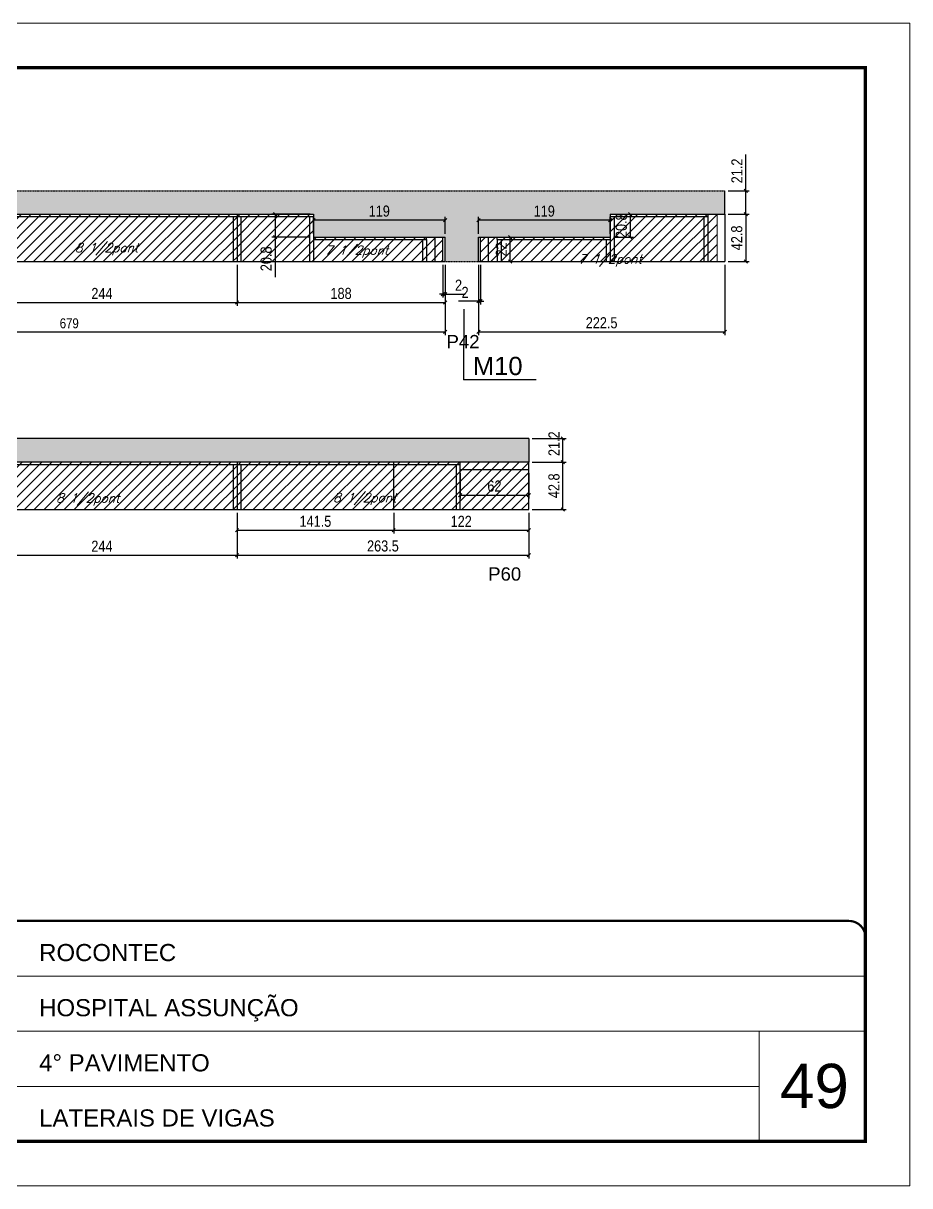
# Model space of a CAD drawing. Extents: x -20960 to -5926, y -2106 to 21915.
# Drawn here: x -11523 to -10722, y 7082 to 8132 of the extents above; entities that cross this region are included whole.
import ezdxf

# ---------------------------------------------------------------- set-up
doc = ezdxf.new("R2010")
doc.units = 0
doc.linetypes.add('CONTINUO', pattern=[0])
doc.linetypes.add('DASHED', pattern=[0.75, 0.5, -0.25])
for name, color, linetype in [('5', 5, 'Continuous'), ('COTA', 241, 'Continuous'), ('NOMENCLATURA', 7, 'Continuous'), ('Painéis', 200, 'Continuous'), ('Reaproveitamento', 251, 'Continuous'), ('SARR_2.2x7', 40, 'Continuous'), ('SARR_3.5x7', 81, 'Continuous'), ('texto', 7, 'Continuous')]:
    doc.layers.add(name, color=color, linetype=linetype)
for name, color, linetype, lineweight in [('CARIMBO', 255, 'Continuous', 9), ('Folhas', 255, 'Continuous', 9), ('Sarr 2.2x7', 40, 'Continuous', 9), ('SARRAFO DE PRESSAO', 251, 'DASHED', 9)]:
    doc.layers.add(name, color=color, linetype=linetype, lineweight=lineweight)
doc.styles.add('ARIAL', font='arial.ttf')
doc.styles.add('COTA TECNICA', font='techl___.ttf', dxfattribs={"height": 10})
doc.styles.add('COTA TECNICA-50', font='techl___.ttf', dxfattribs={"height": 9})
doc.styles.add('Romans', font='romans.shx')
doc.styles.get("Standard").update_dxf_attribs({"font": 'arial.ttf'})
doc.dimstyles.new('COTA PAINEL-50', dxfattribs={"dimtxt": 9, "dimasz": 3, "dimexe": 3, "dimexo": 3, "dimgap": 3, "dimtad": 1, "dimdec": 1, "dimzin": 12, "dimdsep": 46, "dimtxsty": 'COTA TECNICA-50', "dimblk1": 'OBLIQUE', "dimblk2": 'OBLIQUE', "dimsah": 1, "dimcen": 0.9, "dimclrd": 4, "dimclre": 4, "dimclrt": 240, "dimadec": 1, "dimazin": 3, "dimtfac": 1, "dimtdec": 1, "dimtmove": 0, "dimatfit": 3, "dimfxl": 1, "dimtolj": 1, "dimtzin": 12, "dimarcsym": 0})
doc.dimstyles.new('PAINEL', dxfattribs={"dimtxt": 10, "dimasz": 3, "dimexe": 3, "dimexo": 3, "dimgap": 3, "dimtad": 1, "dimdec": 1, "dimzin": 12, "dimdsep": 46, "dimtxsty": 'COTA TECNICA', "dimblk1": 'OBLIQUE', "dimblk2": 'OBLIQUE', "dimsah": 1, "dimcen": 0.9, "dimclrd": 4, "dimclre": 4, "dimclrt": 240, "dimadec": 1, "dimazin": 3, "dimtfac": 1, "dimtdec": 1, "dimtmove": 0, "dimatfit": 3, "dimfxl": 1, "dimtolj": 1, "dimtzin": 12, "dimarcsym": 0})
pattern_1 = [(45, (6116.408, 8879.582), (-4.490128, 4.490128), [])]

# ---------------------------------------------------------------- blocks, each defined once
blk = doc.blocks.new('9999999999')
at = {"color": 30, "linetype": 'CONTINUO'}
for p, q in [((98564.6, 34379.6), (99584, 34379.6)), ((98564.6, 34329.8), (99488, 34329.8)), ((99584, 34329.8), (99488, 34329.8)), ((99488, 34329.8), (99488, 34230.2)), ((98564.6, 34280), (99488, 34280))]:
    blk.add_line(p, q, dxfattribs=at)
at = {"color": 30, "linetype": 'CONTINUO', "const_width": 2}
blk.add_lwpolyline([(99584, 34230.2), (99584, 34414.4, 0.414214), (99569, 34429.4), (98229, 34429.4, 0.414214), (98214, 34414.4), (98214, 34245.2, 0.414214), (98229, 34230.2), (99584, 34230.2)], format="xyb", dxfattribs=at)
at = {"layer": 'Folhas'}
blk.add_lwpolyline([(98139, 34190.2), (99624, 34190.2), (99624, 35240.2), (98139, 35240.2)], close=True, dxfattribs=at)
at = {"layer": 'Folhas', "color": 30, "const_width": 3}
blk.add_lwpolyline([(98214, 34230.2), (99584, 34230.2), (99584, 35200.2), (98214, 35200.2)], close=True, dxfattribs=at)
at = {"color": 7, "linetype": 'Continuous', "ltscale": 5, "style": 'ARIAL'}
for s, height, p in [('ROCONTEC', 15.48, (98837.7, 34393.1)), ('HOSPITAL ASSUNÇÃO', 15.483, (98837.7, 34343.3)), ('4° PAVIMENTO', 15.483, (98837.7, 34293.5)), ('LATERAIS DE VIGAS', 15.483, (98837.7, 34243.7))]:
    blk.add_text(s, height=height, dxfattribs=at).set_placement(p)
blk = doc.blocks.new('_Oblique')
at = {"color": 0, "linetype": 'ByBlock', "lineweight": -2}
blk.add_line((-0.5, -0.5), (0.5, 0.5), dxfattribs=at)
blk = doc.blocks.new('*D1804')
at = {"layer": 'COTA', "color": 4, "linetype": 'ByBlock', "lineweight": -2, "transparency": 16777216}
for p, q in [((-11329.6, 7914.2), (-11329.6, 7877.3)), ((-11141.6, 7914.2), (-11141.6, 7877.3)), ((-11329.6, 7880.3), (-11141.6, 7880.3))]:
    blk.add_line(p, q, dxfattribs=at)
at = {"layer": 'Defpoints', "color": 0, "linetype": 'ByBlock', "transparency": 16777216}
for p in [(-11329.6, 7917.2), (-11141.6, 7917.2), (-11141.6, 7880.3)]:
    blk.add_point(p, dxfattribs=at)
at = {"layer": 'COTA', "color": 4, "linetype": 'ByBlock', "lineweight": -2, "transparency": 16777216, "xscale": 3, "yscale": 3, "zscale": 3, "rotation": 180}
blk.add_blockref('_Oblique', (-11329.6, 7880.3), dxfattribs=at)
at = {"layer": 'COTA', "color": 4, "linetype": 'ByBlock', "lineweight": -2, "transparency": 16777216, "xscale": 3, "yscale": 3, "zscale": 3}
blk.add_blockref('_Oblique', (-11141.6, 7880.3), dxfattribs=at)
at = {"layer": 'COTA', "color": 240, "linetype": 'ByBlock', "transparency": 16777216, "insert": (-11235.6, 7888.4), "char_height": 10, "attachment_point": 5, "style": 'COTA TECNICA'}
blk.add_mtext('\\A1;188', dxfattribs=at)
blk = doc.blocks.new('*D1785')
at = {"layer": 'COTA', "color": 4, "linetype": 'ByBlock', "lineweight": -2, "transparency": 16777216}
for p, q in [((-11111.6, 7914.2), (-11111.6, 7850.8)), ((-10889.1, 7914.2), (-10889.1, 7850.8)), ((-11111.6, 7853.8), (-10889.1, 7853.8))]:
    blk.add_line(p, q, dxfattribs=at)
at = {"layer": 'Defpoints', "color": 0, "linetype": 'ByBlock', "transparency": 16777216}
for p in [(-11111.6, 7917.2), (-10889.1, 7917.2), (-10889.1, 7853.8)]:
    blk.add_point(p, dxfattribs=at)
at = {"layer": 'COTA', "color": 4, "linetype": 'ByBlock', "lineweight": -2, "transparency": 16777216, "xscale": 3, "yscale": 3, "zscale": 3, "rotation": 180}
blk.add_blockref('_Oblique', (-11111.6, 7853.8), dxfattribs=at)
at = {"layer": 'COTA', "color": 4, "linetype": 'ByBlock', "lineweight": -2, "transparency": 16777216, "xscale": 3, "yscale": 3, "zscale": 3}
blk.add_blockref('_Oblique', (-10889.1, 7853.8), dxfattribs=at)
at = {"layer": 'COTA', "color": 240, "linetype": 'ByBlock', "transparency": 16777216, "insert": (-11000.3, 7861.9), "char_height": 10, "attachment_point": 5, "style": 'COTA TECNICA'}
blk.add_mtext('\\A1;222.5', dxfattribs=at)
blk = doc.blocks.new('*D1805')
at = {"layer": 'COTA', "color": 4, "linetype": 'ByBlock', "lineweight": -2, "transparency": 16777216}
for p, q in [((-10989.6, 7960), (-10971.4, 7960)), ((-10974.4, 7960), (-10974.4, 7939.2)), ((-10989.6, 7939.2), (-10971.4, 7939.2))]:
    blk.add_line(p, q, dxfattribs=at)
at = {"layer": 'Defpoints', "color": 0, "linetype": 'ByBlock', "transparency": 16777216}
for p in [(-10992.6, 7960), (-10992.6, 7939.2), (-10974.4, 7939.2)]:
    blk.add_point(p, dxfattribs=at)
at = {"layer": 'COTA', "color": 4, "linetype": 'ByBlock', "lineweight": -2, "transparency": 16777216, "xscale": 3, "yscale": 3, "zscale": 3}
for p, rotation in [((-10974.4, 7960), 90), ((-10974.4, 7939.2), 270)]:
    blk.add_blockref('_Oblique', p, dxfattribs=dict(at, rotation=rotation))
at = {"layer": 'COTA', "color": 240, "linetype": 'ByBlock', "transparency": 16777216, "insert": (-10982.5, 7949.6), "char_height": 10, "attachment_point": 5, "rotation": 90, "style": 'COTA TECNICA'}
blk.add_mtext('\\A1;20.8', dxfattribs=at)
blk = doc.blocks.new('*D1806')
at = {"layer": 'COTA', "color": 4, "linetype": 'ByBlock', "lineweight": -2, "transparency": 16777216}
for p, q in [((-11111.6, 7942.2), (-11111.6, 7957.7)), ((-10992.6, 7954.7), (-11111.6, 7954.7)), ((-10992.6, 7942.2), (-10992.6, 7957.7))]:
    blk.add_line(p, q, dxfattribs=at)
at = {"layer": 'Defpoints', "color": 0, "linetype": 'ByBlock', "transparency": 16777216}
for p in [(-11111.6, 7954.7), (-11111.6, 7939.2), (-10992.6, 7939.2)]:
    blk.add_point(p, dxfattribs=at)
at = {"layer": 'COTA', "color": 4, "linetype": 'ByBlock', "lineweight": -2, "transparency": 16777216, "xscale": 3, "yscale": 3, "zscale": 3, "rotation": 180}
blk.add_blockref('_Oblique', (-11111.6, 7954.7), dxfattribs=at)
at = {"layer": 'COTA', "color": 4, "linetype": 'ByBlock', "lineweight": -2, "transparency": 16777216, "xscale": 3, "yscale": 3, "zscale": 3}
blk.add_blockref('_Oblique', (-10992.6, 7954.7), dxfattribs=at)
at = {"layer": 'COTA', "color": 240, "linetype": 'ByBlock', "transparency": 16777216, "insert": (-11052.1, 7962.8), "char_height": 10, "attachment_point": 5, "style": 'COTA TECNICA'}
blk.add_mtext('\\A1;119', dxfattribs=at)
blk = doc.blocks.new('*D1807')
at = {"layer": 'COTA', "color": 4, "linetype": 'ByBlock', "lineweight": -2, "transparency": 16777216}
for p, q in [((-11143.6, 7914.2), (-11143.6, 7884.9)), ((-11141.6, 7914.2), (-11141.6, 7884.9)), ((-11143.6, 7887.9), (-11146.6, 7887.9)), ((-11143.6, 7887.9), (-11141.6, 7887.9)), ((-11141.6, 7887.9), (-11123.5, 7887.9))]:
    blk.add_line(p, q, dxfattribs=at)
at = {"layer": 'Defpoints', "color": 0, "linetype": 'ByBlock', "transparency": 16777216}
for p in [(-11143.6, 7917.2), (-11141.6, 7917.2), (-11141.6, 7887.9)]:
    blk.add_point(p, dxfattribs=at)
at = {"layer": 'COTA', "color": 4, "linetype": 'ByBlock', "lineweight": -2, "transparency": 16777216, "xscale": 3, "yscale": 3, "zscale": 3}
blk.add_blockref('_Oblique', (-11143.6, 7887.9), dxfattribs=at)
at = {"layer": 'COTA', "color": 4, "linetype": 'ByBlock', "lineweight": -2, "transparency": 16777216, "xscale": 3, "yscale": 3, "zscale": 3, "rotation": 180}
blk.add_blockref('_Oblique', (-11141.6, 7887.9), dxfattribs=at)
at = {"layer": 'COTA', "color": 240, "linetype": 'ByBlock', "transparency": 16777216, "insert": (-11129.5, 7895.9), "char_height": 10, "attachment_point": 5, "style": 'COTA TECNICA'}
blk.add_mtext('\\A1;2', dxfattribs=at)
blk = doc.blocks.new('*D1808')
at = {"layer": 'COTA', "color": 4, "linetype": 'ByBlock', "lineweight": -2, "transparency": 16777216}
for p, q in [((-11111.6, 7914.2), (-11111.6, 7878.4)), ((-11109.6, 7914.2), (-11109.6, 7878.4)), ((-11111.6, 7881.4), (-11129.7, 7881.4)), ((-11109.6, 7881.4), (-11111.6, 7881.4)), ((-11109.6, 7881.4), (-11106.6, 7881.4))]:
    blk.add_line(p, q, dxfattribs=at)
at = {"layer": 'Defpoints', "color": 0, "linetype": 'ByBlock', "transparency": 16777216}
for p in [(-11111.6, 7917.2), (-11109.6, 7917.2), (-11111.6, 7881.4)]:
    blk.add_point(p, dxfattribs=at)
at = {"layer": 'COTA', "color": 4, "linetype": 'ByBlock', "lineweight": -2, "transparency": 16777216, "xscale": 3, "yscale": 3, "zscale": 3}
blk.add_blockref('_Oblique', (-11111.6, 7881.4), dxfattribs=at)
at = {"layer": 'COTA', "color": 4, "linetype": 'ByBlock', "lineweight": -2, "transparency": 16777216, "xscale": 3, "yscale": 3, "zscale": 3, "rotation": 180}
blk.add_blockref('_Oblique', (-11109.6, 7881.4), dxfattribs=at)
at = {"layer": 'COTA', "color": 240, "linetype": 'ByBlock', "transparency": 16777216, "insert": (-11123.6, 7889.4), "char_height": 10, "attachment_point": 5, "style": 'COTA TECNICA'}
blk.add_mtext('\\A1;2', dxfattribs=at)
blk = doc.blocks.new('*D1809')
at = {"layer": 'COTA', "color": 4, "linetype": 'ByBlock', "lineweight": -2, "transparency": 16777216}
for p, q in [((-11260.6, 7942.2), (-11260.6, 7957.7)), ((-11141.6, 7954.7), (-11260.6, 7954.7)), ((-11141.6, 7942.2), (-11141.6, 7957.7))]:
    blk.add_line(p, q, dxfattribs=at)
at = {"layer": 'Defpoints', "color": 0, "linetype": 'ByBlock', "transparency": 16777216}
for p in [(-11260.6, 7954.7), (-11260.6, 7939.2), (-11141.6, 7939.2)]:
    blk.add_point(p, dxfattribs=at)
at = {"layer": 'COTA', "color": 4, "linetype": 'ByBlock', "lineweight": -2, "transparency": 16777216, "xscale": 3, "yscale": 3, "zscale": 3, "rotation": 180}
blk.add_blockref('_Oblique', (-11260.6, 7954.7), dxfattribs=at)
at = {"layer": 'COTA', "color": 4, "linetype": 'ByBlock', "lineweight": -2, "transparency": 16777216, "xscale": 3, "yscale": 3, "zscale": 3}
blk.add_blockref('_Oblique', (-11141.6, 7954.7), dxfattribs=at)
at = {"layer": 'COTA', "color": 240, "linetype": 'ByBlock', "transparency": 16777216, "insert": (-11201.1, 7962.8), "char_height": 10, "attachment_point": 5, "style": 'COTA TECNICA'}
blk.add_mtext('\\A1;119', dxfattribs=at)
blk = doc.blocks.new('*D1810')
at = {"layer": 'COTA', "color": 4, "linetype": 'ByBlock', "lineweight": -2, "transparency": 16777216}
for p, q in [((-11263.6, 7960), (-11298.1, 7960)), ((-11295.1, 7960), (-11295.1, 7939.2)), ((-11263.6, 7939.2), (-11298.1, 7939.2)), ((-11295.1, 7939.2), (-11295.1, 7903.2))]:
    blk.add_line(p, q, dxfattribs=at)
at = {"layer": 'Defpoints', "color": 0, "linetype": 'ByBlock', "transparency": 16777216}
for p in [(-11260.6, 7960), (-11295.1, 7939.2), (-11260.6, 7939.2)]:
    blk.add_point(p, dxfattribs=at)
at = {"layer": 'COTA', "color": 4, "linetype": 'ByBlock', "lineweight": -2, "transparency": 16777216, "xscale": 3, "yscale": 3, "zscale": 3}
for p, rotation in [((-11295.1, 7960), 90), ((-11295.1, 7939.2), 270)]:
    blk.add_blockref('_Oblique', p, dxfattribs=dict(at, rotation=rotation))
at = {"layer": 'COTA', "color": 240, "linetype": 'ByBlock', "transparency": 16777216, "insert": (-11303.2, 7919.7), "char_height": 10, "attachment_point": 5, "rotation": 90, "style": 'COTA TECNICA'}
blk.add_mtext('\\A1;20.8', dxfattribs=at)
blk = doc.blocks.new('*D1786')
at = {"layer": 'COTA', "color": 4, "linetype": 'ByBlock', "lineweight": -2, "transparency": 16777216}
for p, q in [((-10886.1, 7960), (-10867.1, 7960)), ((-10870.1, 7960), (-10870.1, 7917.2)), ((-10886.1, 7917.2), (-10867.1, 7917.2))]:
    blk.add_line(p, q, dxfattribs=at)
at = {"layer": 'Defpoints', "color": 0, "linetype": 'ByBlock', "transparency": 16777216}
for p in [(-10889.1, 7960), (-10889.1, 7917.2), (-10870.1, 7917.2)]:
    blk.add_point(p, dxfattribs=at)
at = {"layer": 'COTA', "color": 4, "linetype": 'ByBlock', "lineweight": -2, "transparency": 16777216, "xscale": 3, "yscale": 3, "zscale": 3}
for p, rotation in [((-10870.1, 7960), 90), ((-10870.1, 7917.2), 270)]:
    blk.add_blockref('_Oblique', p, dxfattribs=dict(at, rotation=rotation))
at = {"layer": 'COTA', "color": 240, "linetype": 'ByBlock', "transparency": 16777216, "insert": (-10878.2, 7938.6), "char_height": 10, "attachment_point": 5, "rotation": 90, "style": 'COTA TECNICA'}
blk.add_mtext('\\A1;42.8', dxfattribs=at)
blk = doc.blocks.new('*D1787')
at = {"layer": 'COTA', "color": 4, "linetype": 'ByBlock', "lineweight": -2, "transparency": 16777216}
for p, q in [((-10870.1, 7981.2), (-10870.1, 8014)), ((-10886.1, 7981.2), (-10867.1, 7981.2)), ((-10870.1, 7960), (-10870.1, 7981.2)), ((-10886.1, 7960), (-10867.1, 7960))]:
    blk.add_line(p, q, dxfattribs=at)
at = {"layer": 'Defpoints', "color": 0, "linetype": 'ByBlock', "transparency": 16777216}
for p in [(-10889.1, 7981.2), (-10870.1, 7981.2), (-10889.1, 7960)]:
    blk.add_point(p, dxfattribs=at)
at = {"layer": 'COTA', "color": 4, "linetype": 'ByBlock', "lineweight": -2, "transparency": 16777216, "xscale": 3, "yscale": 3, "zscale": 3}
for p, rotation in [((-10870.1, 7981.2), 90), ((-10870.1, 7960), 270)]:
    blk.add_blockref('_Oblique', p, dxfattribs=dict(at, rotation=rotation))
at = {"layer": 'COTA', "color": 240, "linetype": 'ByBlock', "transparency": 16777216, "insert": (-10878.1, 7999.1), "char_height": 10, "attachment_point": 5, "rotation": 90, "style": 'COTA TECNICA'}
blk.add_mtext('\\A1;21.2', dxfattribs=at)
blk = doc.blocks.new('*D1825')
at = {"layer": 'COTA', "color": 4, "linetype": 'ByBlock', "lineweight": -2, "transparency": 16777216}
for p, q in [((-11573.6, 7914.2), (-11573.6, 7877.3)), ((-11329.6, 7914.2), (-11329.6, 7877.3)), ((-11573.6, 7880.3), (-11329.6, 7880.3))]:
    blk.add_line(p, q, dxfattribs=at)
at = {"layer": 'Defpoints', "color": 0, "linetype": 'ByBlock', "transparency": 16777216}
for p in [(-11573.6, 7917.2), (-11329.6, 7917.2), (-11329.6, 7880.3)]:
    blk.add_point(p, dxfattribs=at)
at = {"layer": 'COTA', "color": 4, "linetype": 'ByBlock', "lineweight": -2, "transparency": 16777216, "xscale": 3, "yscale": 3, "zscale": 3, "rotation": 180}
blk.add_blockref('_Oblique', (-11573.6, 7880.3), dxfattribs=at)
at = {"layer": 'COTA', "color": 4, "linetype": 'ByBlock', "lineweight": -2, "transparency": 16777216, "xscale": 3, "yscale": 3, "zscale": 3}
blk.add_blockref('_Oblique', (-11329.6, 7880.3), dxfattribs=at)
at = {"layer": 'COTA', "color": 240, "linetype": 'ByBlock', "transparency": 16777216, "insert": (-11451.6, 7888.4), "char_height": 10, "attachment_point": 5, "style": 'COTA TECNICA'}
blk.add_mtext('\\A1;244', dxfattribs=at)
blk = doc.blocks.new('*D1826')
at = {"layer": 'COTA', "color": 4, "linetype": 'ByBlock', "lineweight": -2, "transparency": 16777216}
for p, q in [((-11091.6, 7939.2), (-11079.9, 7939.2)), ((-11082.9, 7917.2), (-11082.9, 7939.2)), ((-11091.6, 7917.2), (-11079.9, 7917.2))]:
    blk.add_line(p, q, dxfattribs=at)
at = {"layer": 'Defpoints', "color": 0, "linetype": 'ByBlock', "transparency": 16777216}
for p in [(-11094.6, 7939.2), (-11082.9, 7939.2), (-11094.6, 7917.2)]:
    blk.add_point(p, dxfattribs=at)
at = {"layer": 'COTA', "color": 4, "linetype": 'ByBlock', "lineweight": -2, "transparency": 16777216, "xscale": 3, "yscale": 3, "zscale": 3}
for p, rotation in [((-11082.9, 7939.2), 90), ((-11082.9, 7917.2), 270)]:
    blk.add_blockref('_Oblique', p, dxfattribs=dict(at, rotation=rotation))
at = {"layer": 'COTA', "color": 240, "linetype": 'ByBlock', "transparency": 16777216, "insert": (-11090.9, 7928.2), "char_height": 10, "attachment_point": 5, "rotation": 90, "style": 'COTA TECNICA'}
blk.add_mtext('\\A1;22', dxfattribs=at)
blk = doc.blocks.new('*D1827')
at = {"layer": 'COTA', "color": 4, "linetype": 'ByBlock', "lineweight": -2, "transparency": 16777216}
for p, q in [((-11820.6, 7914.2), (-11820.6, 7850.8)), ((-11141.6, 7914.2), (-11141.6, 7850.8)), ((-11820.6, 7853.8), (-11141.6, 7853.8))]:
    blk.add_line(p, q, dxfattribs=at)
at = {"layer": 'Defpoints', "color": 0, "linetype": 'ByBlock', "transparency": 16777216}
for p in [(-11820.6, 7917.2), (-11141.6, 7917.2), (-11141.6, 7853.8)]:
    blk.add_point(p, dxfattribs=at)
at = {"layer": 'COTA', "color": 4, "linetype": 'ByBlock', "lineweight": -2, "transparency": 16777216, "xscale": 3, "yscale": 3, "zscale": 3, "rotation": 180}
blk.add_blockref('_Oblique', (-11820.6, 7853.8), dxfattribs=at)
at = {"layer": 'COTA', "color": 4, "linetype": 'ByBlock', "lineweight": -2, "transparency": 16777216, "xscale": 3, "yscale": 3, "zscale": 3}
blk.add_blockref('_Oblique', (-11141.6, 7853.8), dxfattribs=at)
at = {"layer": 'COTA', "color": 240, "linetype": 'ByBlock', "transparency": 16777216, "insert": (-11481.1, 7861.4), "char_height": 9, "attachment_point": 5, "style": 'COTA TECNICA-50'}
blk.add_mtext('\\A1;679', dxfattribs=at)
blk = doc.blocks.new('*D1829')
at = {"layer": 'COTA', "color": 4, "lineweight": -2, "ltscale": 25, "transparency": 16777216}
for p, q in [((-11573.6, 7690.3), (-11573.6, 7649.1)), ((-11329.6, 7690.3), (-11329.6, 7649.1)), ((-11573.6, 7652.1), (-11329.6, 7652.1))]:
    blk.add_line(p, q, dxfattribs=at)
at = {"layer": 'Defpoints', "color": 0, "ltscale": 25, "transparency": 16777216}
for p in [(-11573.6, 7693.3), (-11329.6, 7693.3), (-11329.6, 7652.1)]:
    blk.add_point(p, dxfattribs=at)
at = {"layer": 'COTA', "color": 4, "lineweight": -2, "ltscale": 25, "transparency": 16777216, "xscale": 3, "yscale": 3, "zscale": 3, "rotation": 180}
blk.add_blockref('_Oblique', (-11573.6, 7652.1), dxfattribs=at)
at = {"layer": 'COTA', "color": 4, "lineweight": -2, "ltscale": 25, "transparency": 16777216, "xscale": 3, "yscale": 3, "zscale": 3}
blk.add_blockref('_Oblique', (-11329.6, 7652.1), dxfattribs=at)
at = {"layer": 'COTA', "color": 240, "ltscale": 25, "transparency": 16777216, "insert": (-11451.6, 7660.1), "char_height": 10, "attachment_point": 5, "style": 'COTA TECNICA'}
blk.add_mtext('\\A1;244', dxfattribs=at)
blk = doc.blocks.new('*D1830')
at = {"layer": 'COTA', "color": 4, "lineweight": -2, "ltscale": 25, "transparency": 16777216}
for p, q in [((-11329.6, 7690.3), (-11329.6, 7649.1)), ((-11066.1, 7690.3), (-11066.1, 7649.1)), ((-11329.6, 7652.1), (-11066.1, 7652.1))]:
    blk.add_line(p, q, dxfattribs=at)
at = {"layer": 'Defpoints', "color": 0, "ltscale": 25, "transparency": 16777216}
for p in [(-11329.6, 7693.3), (-11066.1, 7693.3), (-11066.1, 7652.1)]:
    blk.add_point(p, dxfattribs=at)
at = {"layer": 'COTA', "color": 4, "lineweight": -2, "ltscale": 25, "transparency": 16777216, "xscale": 3, "yscale": 3, "zscale": 3, "rotation": 180}
blk.add_blockref('_Oblique', (-11329.6, 7652.1), dxfattribs=at)
at = {"layer": 'COTA', "color": 4, "lineweight": -2, "ltscale": 25, "transparency": 16777216, "xscale": 3, "yscale": 3, "zscale": 3}
blk.add_blockref('_Oblique', (-11066.1, 7652.1), dxfattribs=at)
at = {"layer": 'COTA', "color": 240, "ltscale": 25, "transparency": 16777216, "insert": (-11197.8, 7660.3), "char_height": 10, "attachment_point": 5, "style": 'COTA TECNICA'}
blk.add_mtext('\\A1;263.5', dxfattribs=at)
blk = doc.blocks.new('*D1831')
at = {"layer": 'COTA', "color": 4, "lineweight": -2, "ltscale": 25, "transparency": 16777216}
for p, q in [((-11329.6, 7690.3), (-11329.6, 7671.5)), ((-11188.1, 7690.3), (-11188.1, 7671.5)), ((-11329.6, 7674.5), (-11188.1, 7674.5))]:
    blk.add_line(p, q, dxfattribs=at)
at = {"layer": 'Defpoints', "color": 0, "ltscale": 25, "transparency": 16777216}
for p in [(-11329.6, 7693.3), (-11188.1, 7693.3), (-11188.1, 7674.5)]:
    blk.add_point(p, dxfattribs=at)
at = {"layer": 'COTA', "color": 4, "lineweight": -2, "ltscale": 25, "transparency": 16777216, "xscale": 3, "yscale": 3, "zscale": 3, "rotation": 180}
blk.add_blockref('_Oblique', (-11329.6, 7674.5), dxfattribs=at)
at = {"layer": 'COTA', "color": 4, "lineweight": -2, "ltscale": 25, "transparency": 16777216, "xscale": 3, "yscale": 3, "zscale": 3}
blk.add_blockref('_Oblique', (-11188.1, 7674.5), dxfattribs=at)
at = {"layer": 'COTA', "color": 240, "ltscale": 25, "transparency": 16777216, "insert": (-11258.8, 7682.6), "char_height": 10, "attachment_point": 5, "style": 'COTA TECNICA'}
blk.add_mtext('\\A1;141.5', dxfattribs=at)
blk = doc.blocks.new('*D1832')
at = {"layer": 'COTA', "color": 4, "lineweight": -2, "ltscale": 25, "transparency": 16777216}
for p, q in [((-11188.1, 7690.3), (-11188.1, 7671.5)), ((-11066.1, 7690.3), (-11066.1, 7671.5)), ((-11188.1, 7674.5), (-11066.1, 7674.5))]:
    blk.add_line(p, q, dxfattribs=at)
at = {"layer": 'Defpoints', "color": 0, "ltscale": 25, "transparency": 16777216}
for p in [(-11188.1, 7693.3), (-11066.1, 7693.3), (-11066.1, 7674.5)]:
    blk.add_point(p, dxfattribs=at)
at = {"layer": 'COTA', "color": 4, "lineweight": -2, "ltscale": 25, "transparency": 16777216, "xscale": 3, "yscale": 3, "zscale": 3, "rotation": 180}
blk.add_blockref('_Oblique', (-11188.1, 7674.5), dxfattribs=at)
at = {"layer": 'COTA', "color": 4, "lineweight": -2, "ltscale": 25, "transparency": 16777216, "xscale": 3, "yscale": 3, "zscale": 3}
blk.add_blockref('_Oblique', (-11066.1, 7674.5), dxfattribs=at)
at = {"layer": 'COTA', "color": 240, "ltscale": 25, "transparency": 16777216, "insert": (-11127.1, 7682.6), "char_height": 10, "attachment_point": 5, "style": 'COTA TECNICA'}
blk.add_mtext('\\A1;122', dxfattribs=at)
blk = doc.blocks.new('*D1833')
at = {"layer": 'COTA', "color": 4, "lineweight": -2, "ltscale": 25, "transparency": 16777216}
for p, q in [((-11128.1, 7726.1), (-11128.1, 7703.3)), ((-11066.1, 7726.1), (-11066.1, 7703.3)), ((-11128.1, 7706.3), (-11066.1, 7706.3))]:
    blk.add_line(p, q, dxfattribs=at)
at = {"layer": 'Defpoints', "color": 0, "ltscale": 25, "transparency": 16777216}
for p in [(-11128.1, 7729.1), (-11066.1, 7729.1), (-11066.1, 7706.3)]:
    blk.add_point(p, dxfattribs=at)
at = {"layer": 'COTA', "color": 4, "lineweight": -2, "ltscale": 25, "transparency": 16777216, "xscale": 3, "yscale": 3, "zscale": 3, "rotation": 180}
blk.add_blockref('_Oblique', (-11128.1, 7706.3), dxfattribs=at)
at = {"layer": 'COTA', "color": 4, "lineweight": -2, "ltscale": 25, "transparency": 16777216, "xscale": 3, "yscale": 3, "zscale": 3}
blk.add_blockref('_Oblique', (-11066.1, 7706.3), dxfattribs=at)
at = {"layer": 'COTA', "color": 240, "ltscale": 25, "transparency": 16777216, "insert": (-11097.1, 7714.4), "char_height": 10, "attachment_point": 5, "style": 'COTA TECNICA'}
blk.add_mtext('\\A1;62', dxfattribs=at)
blk = doc.blocks.new('*D1834')
at = {"layer": 'COTA', "color": 4, "lineweight": -2, "ltscale": 25, "transparency": 16777216}
for p, q in [((-11063.1, 7757.3), (-11032.2, 7757.3)), ((-11035.2, 7736.1), (-11035.2, 7757.3)), ((-11063.1, 7736.1), (-11032.2, 7736.1))]:
    blk.add_line(p, q, dxfattribs=at)
at = {"layer": 'Defpoints', "color": 0, "ltscale": 25, "transparency": 16777216}
for p in [(-11066.1, 7757.3), (-11035.2, 7757.3), (-11066.1, 7736.1)]:
    blk.add_point(p, dxfattribs=at)
at = {"layer": 'COTA', "color": 4, "lineweight": -2, "ltscale": 25, "transparency": 16777216, "xscale": 3, "yscale": 3, "zscale": 3}
for p, rotation in [((-11035.2, 7757.3), 90), ((-11035.2, 7736.1), 270)]:
    blk.add_blockref('_Oblique', p, dxfattribs=dict(at, rotation=rotation))
at = {"layer": 'COTA', "color": 240, "ltscale": 25, "transparency": 16777216, "insert": (-11043.3, 7752.7), "char_height": 10, "attachment_point": 5, "rotation": 90, "style": 'COTA TECNICA'}
blk.add_mtext('\\A1;21.2', dxfattribs=at)
blk = doc.blocks.new('*D1835')
at = {"layer": 'COTA', "color": 4, "lineweight": -2, "ltscale": 25, "transparency": 16777216}
for p, q in [((-11063.1, 7736.1), (-11032.2, 7736.1)), ((-11035.2, 7693.3), (-11035.2, 7736.1)), ((-11063.1, 7693.3), (-11032.2, 7693.3))]:
    blk.add_line(p, q, dxfattribs=at)
at = {"layer": 'Defpoints', "color": 0, "ltscale": 25, "transparency": 16777216}
for p in [(-11066.1, 7736.1), (-11035.2, 7736.1), (-11066.1, 7693.3)]:
    blk.add_point(p, dxfattribs=at)
at = {"layer": 'COTA', "color": 4, "lineweight": -2, "ltscale": 25, "transparency": 16777216, "xscale": 3, "yscale": 3, "zscale": 3}
for p, rotation in [((-11035.2, 7736.1), 90), ((-11035.2, 7693.3), 270)]:
    blk.add_blockref('_Oblique', p, dxfattribs=dict(at, rotation=rotation))
at = {"layer": 'COTA', "color": 240, "ltscale": 25, "transparency": 16777216, "insert": (-11043.3, 7714.7), "char_height": 10, "attachment_point": 5, "rotation": 90, "style": 'COTA TECNICA'}
blk.add_mtext('\\A1;42.8', dxfattribs=at)

msp = doc.modelspace()

# ---------------------------------------------------------------- hatches: boundary and pattern name
at = {"layer": 'COTA', "linetype": 'ByBlock'}
h = msp.add_hatch(dxfattribs=at)
h.set_pattern_fill('AR-CONC', color=256, scale=0.03)
h.set_pattern_definition([(50, (-152527.7897, -22907.561), (5.46554007, -0.47817257), [0.5715, -6.2865]), (355, (-152527.7897, -22907.561), (-1.05730264, 5.73170536), [0.4572, -5.02921753]), (100.4514447, (-152527.334, -22907.601), (4.40823741, 5.25353256), [0.48570026, -5.34270734]), (46.1842, (-152527.79, -22906.037), (8.13237123, -1.26126984), [0.85725, -9.42975]), (96.6355576, (-152527.112, -22906.142), (7.122124, 7.42278374), [0.7285507, -8.01406824]), (351.184151, (-152527.79, -22906.037), (7.122124, 7.42278374), [0.685799, -7.54379196]), (21, (-152527.0277, -22906.418), (4.54843174, -3.06795595), [0.5715, -6.2865]), (326, (-152527.0277, -22906.418), (1.85406085, 5.52563898), [0.4572, -5.0292]), (71.451445, (-152526.6487, -22906.674), (6.40249258, 2.45768307), [0.48570026, -5.34269813]), (37.5, (-152527.7897, -22907.5611), (0.092658098, 2.536651166), [0, -4.96824, 0, -5.1054, 0, -5.04825]), (7.5, (-152527.7897, -22907.5611), (2.004589875, 3.005417245), [0, -2.91084, 0, -4.85394, 0, -1.92405]), (327.5, (-152529.489, -22907.5611), (4.067717855, -0.17186232), [0, -1.905, 0, -5.9436, 0, -7.8867]), (317.5, (-152530.251, -22907.561), (4.44387544, 0.76279473), [0, -2.4765, 0, -3.94716, 0, -5.6007])])
h.paths.add_polyline_path([(-11329.58, 7981.24), (-11820.58, 7981.24), (-11820.58, 7960.04), (-11329.58, 7960.04), (-11260.58, 7960.04), (-11260.58, 7939.24), (-11141.58, 7939.24), (-11141.58, 7917.37), (-11111.58, 7917.24), (-11111.58, 7939.24), (-10992.58, 7939.24), (-10992.58, 7960.04), (-10889.08, 7960.04), (-10889.08, 7981.24)])
h.paths.add_polyline_path([(-10972.66, 7932.93), (-10972.66, 7966.87), (-10993.24, 7966.87), (-10993.24, 7932.93)], flags=25)
h.paths.add_polyline_path([(-11063.77, 7952.92), (-11040.96, 7952.92), (-11040.96, 7973.51), (-11063.77, 7973.51)], flags=24)
h.paths.add_polyline_path([(-11212.77, 7952.92), (-11189.96, 7952.92), (-11189.96, 7973.51), (-11212.77, 7973.51)], flags=24)
h = msp.add_hatch(dxfattribs=at)
h.set_pattern_fill('AR-CONC', color=256, scale=0.03)
h.set_pattern_definition([(50, (-149344.2897, -20337.254), (5.46554007, -0.47817257), [0.5715, -6.2865]), (355, (-149344.2897, -20337.254), (-1.05730264, 5.73170536), [0.4572, -5.02921753]), (100.4514447, (-149343.834, -20337.294), (4.40823741, 5.25353256), [0.48570026, -5.34270734]), (46.1842, (-149344.29, -20335.73), (8.13237123, -1.26126984), [0.85725, -9.42975]), (96.6355576, (-149343.612, -20335.835), (7.122124, 7.42278374), [0.7285507, -8.01406824]), (351.184151, (-149344.29, -20335.73), (7.122124, 7.42278374), [0.685799, -7.54379196]), (21, (-149343.5277, -20336.111), (4.54843174, -3.06795595), [0.5715, -6.2865]), (326, (-149343.5277, -20336.111), (1.85406085, 5.52563898), [0.4572, -5.0292]), (71.451445, (-149343.1487, -20336.3666), (6.40249258, 2.45768307), [0.48570026, -5.34269813]), (37.5, (-149344.2897, -20337.254), (0.092658098, 2.536651166), [0, -4.96824, 0, -5.1054, 0, -5.04825]), (7.5, (-149344.2897, -20337.254), (2.004589875, 3.005417245), [0, -2.91084, 0, -4.85394, 0, -1.92405]), (327.5, (-149345.989, -20337.254), (4.067717855, -0.17186232), [0, -1.905, 0, -5.9436, 0, -7.8867]), (317.5, (-149346.751, -20337.254), (4.44387544, 0.76279473), [0, -2.4765, 0, -3.94716, 0, -5.6007])])
h.paths.add_polyline_path([(-11066.08, 7736.14), (-11066.08, 7757.34), (-11817.58, 7757.34), (-11817.58, 7736.14)])
at = {"layer": 'Reaproveitamento', "linetype": 'ByBlock'}
h = msp.add_hatch(dxfattribs=at)
h.set_pattern_fill('ANSI31', color=256, scale=2)
h.set_pattern_definition(pattern_1)
h.paths.add_polyline_path([(-11329.58, 7917.24), (-11329.58, 7960.04), (-11573.58, 7960.04), (-11573.58, 7917.24)])
h = msp.add_hatch(dxfattribs=at)
h.set_pattern_fill('ANSI31', color=256, scale=2)
h.set_pattern_definition(pattern_1)
h.paths.add_polyline_path([(-11143.58, 7917.24), (-11143.58, 7939.24), (-11260.58, 7939.24), (-11260.58, 7960.04), (-11329.58, 7960.04), (-11329.58, 7917.24)])
h = msp.add_hatch(dxfattribs=at)
h.set_pattern_fill('ANSI31', color=256, scale=2)
h.set_pattern_definition(pattern_1)
h.paths.add_polyline_path([(-10896.08, 7917.24), (-10896.08, 7960.04), (-10992.58, 7960.04), (-10992.58, 7939.24), (-11109.58, 7939.24), (-11109.58, 7917.24), (-10992.58, 7917.24)])
h.paths.add_polyline_path([(-10972.66, 7932.93), (-10972.66, 7966.87), (-10993.24, 7966.87), (-10993.24, 7932.93)], flags=9)
h.paths.add_polyline_path([(-11080.97, 7918.01), (-11080.97, 7938.98), (-11101.55, 7938.98), (-11101.55, 7918.01)], flags=24)
h.paths.add_polyline_path([(-11029.45, 7910.26), (-10961.83, 7910.26), (-10956.33, 7926.23), (-11023.95, 7926.23)], flags=9)
h = msp.add_hatch(dxfattribs=at)
h.set_pattern_fill('ANSI31', color=256, scale=2)
h.set_pattern_definition(pattern_1)
h.paths.add_polyline_path([(-11329.58, 7693.34), (-11329.58, 7736.14), (-11573.58, 7736.14), (-11573.58, 7693.34)])
h = msp.add_hatch(dxfattribs=at)
h.set_pattern_fill('ANSI31', color=256, scale=2)
h.set_pattern_definition(pattern_1)
h.paths.add_polyline_path([(-11329.58, 7736.14), (-11329.58, 7693.34), (-11188.08, 7693.34), (-11188.08, 7736.14)])
h = msp.add_hatch(dxfattribs=at)
h.set_pattern_fill('ANSI31', color=256, scale=2)
h.set_pattern_definition(pattern_1)
h.paths.add_polyline_path([(-11066.08, 7693.34), (-11066.08, 7736.14), (-11188.08, 7736.14), (-11188.08, 7693.34)])

# ---------------------------------------------------------------- linework, layer by layer
at = {"layer": 'COTA', "linetype": 'DASHED', "ltscale": 0.3}
for p, q in [((-11820.58, 7981.24), (-11329.58, 7981.24)), ((-11329.58, 7981.24), (-10889.08, 7981.24)), ((-11141.58, 7917.37), (-11111.58, 7917.24))]:
    msp.add_line(p, q, dxfattribs=at)
at = {"layer": 'COTA', "linetype": 'ByBlock'}
for p, q in [((-10889.08, 7960.04), (-10889.08, 7981.24)), ((-11260.58, 7939.24), (-11260.58, 7917.24)), ((-11066.08, 7757.34), (-11817.58, 7757.34)), ((-11066.08, 7757.34), (-11066.08, 7736.14))]:
    msp.add_line(p, q, dxfattribs=at)
at = {"layer": 'NOMENCLATURA', "linetype": 'Continuous'}
for p in [(-11124.86, 7874.29), (-11059.41, 7810.47)]:
    msp.add_line(p, (-11125.01, 7810.47), dxfattribs=at)
at = {"layer": 'Painéis', "linetype": 'ByBlock'}
for p, q in [((-11820.58, 7960.04), (-11329.58, 7960.04)), ((-11329.58, 7960.04), (-11329.58, 7917.24)), ((-11329.58, 7960.04), (-11260.58, 7960.04)), ((-11329.58, 7960.04), (-11329.58, 7917.24)), ((-11260.58, 7960.04), (-11260.58, 7939.24)), ((-10992.58, 7960.04), (-10889.08, 7960.04)), ((-10992.58, 7960.04), (-10992.58, 7939.24)), ((-10889.08, 7960.04), (-10889.08, 7917.24)), ((-11260.58, 7939.24), (-11141.58, 7939.24)), ((-11143.58, 7917.24), (-11143.58, 7939.24)), ((-11141.58, 7917.24), (-11141.58, 7939.24)), ((-11111.58, 7939.24), (-10992.58, 7939.24)), ((-11111.58, 7917.24), (-11111.58, 7939.24)), ((-11109.58, 7917.24), (-11109.58, 7939.24)), ((-11654.58, 7917.24), (-11329.58, 7917.24)), ((-11329.58, 7917.24), (-11141.58, 7917.24)), ((-11111.58, 7917.24), (-10992.58, 7917.24)), ((-10992.58, 7917.24), (-10889.08, 7917.24))]:
    msp.add_line(p, q, dxfattribs=at)
at = {"layer": 'Painéis', "ltscale": 25}
for p, q in [((-11066.08, 7736.14), (-11817.58, 7736.14)), ((-11329.58, 7736.14), (-11329.58, 7693.34)), ((-11188.08, 7693.34), (-11188.08, 7736.14)), ((-11066.08, 7693.34), (-11066.08, 7736.14)), ((-11817.58, 7693.34), (-11066.08, 7693.34))]:
    msp.add_line(p, q, dxfattribs=at)
at = {"layer": 'Sarr 2.2x7'}
msp.add_line((-10896.08, 7960.04), (-10896.08, 7917.24), dxfattribs=at)
at = {"layer": 'SARR_2.2x7', "linetype": 'Continuous'}
for p, q in [((-10904.08, 7957.84), (-10904.08, 7960.04)), ((-11573.58, 7957.84), (-11329.58, 7957.84)), ((-11329.58, 7957.84), (-11260.58, 7957.84)), ((-10992.58, 7957.84), (-10904.08, 7957.84)), ((-11158.58, 7937.04), (-11158.58, 7939.24)), ((-11150.58, 7917.24), (-11150.58, 7939.24)), ((-11102.58, 7917.24), (-11102.58, 7939.24)), ((-11094.58, 7937.04), (-11094.58, 7939.24)), ((-11260.58, 7937.04), (-11158.58, 7937.04)), ((-11094.58, 7937.04), (-10992.58, 7937.04)), ((-11573.58, 7733.94), (-11329.58, 7733.94)), ((-11329.58, 7733.94), (-11128.08, 7733.94)), ((-11066.08, 7729.14), (-11128.08, 7729.14))]:
    msp.add_line(p, q, dxfattribs=at)
at = {"layer": 'SARR_3.5x7'}
for p, q in [((-11333.08, 7957.84), (-11333.08, 7917.24)), ((-11326.13, 7957.84), (-11326.13, 7917.24)), ((-11264.04, 7957.84), (-11264.04, 7917.24)), ((-10989.08, 7957.84), (-10989.08, 7917.24)), ((-10907.58, 7917.24), (-10907.58, 7957.84)), ((-10904.08, 7917.24), (-10904.08, 7957.84)), ((-10992.58, 7939.24), (-10992.58, 7917.24)), ((-11162.08, 7937.04), (-11162.08, 7917.24)), ((-11158.58, 7937.04), (-11158.58, 7917.24)), ((-11094.58, 7937.04), (-11094.58, 7917.24)), ((-11091.13, 7937.04), (-11091.13, 7917.24)), ((-10996.08, 7937.04), (-10996.08, 7917.24)), ((-11333.08, 7733.94), (-11333.08, 7693.34)), ((-11326.08, 7733.94), (-11326.08, 7693.34)), ((-11131.54, 7733.94), (-11131.54, 7693.34)), ((-11128.08, 7693.34), (-11128.08, 7736.14))]:
    msp.add_line(p, q, dxfattribs=at)

# ---------------------------------------------------------------- block references
at = {"layer": 'SARRAFO DE PRESSAO', "color": 6, "linetype": 'ByBlock'}
msp.add_blockref('9999999999', (-110345.98, -27107.72), dxfattribs=at)

# ---------------------------------------------------------------- texts
at = {"layer": '5', "linetype": 'Continuous'}
for s, p in [('P42', (-11140.37, 7838.92)), ('P60', (-11102.74, 7629.05))]:
    msp.add_text(s, height=12, rotation=359.99996, dxfattribs=at).set_placement(p)
at = {"layer": 'CARIMBO', "style": 'ARIAL'}
msp.add_text('49', height=40, dxfattribs=at).set_placement((-10839.14, 7152.63))
at = {"layer": 'NOMENCLATURA', "linetype": 'Continuous'}
msp.add_text('M10', height=16.5, dxfattribs=at).set_placement((-11116.51, 7814.67))
at = {"layer": 'texto', "color": 2, "char_height": 8, "attachment_point": 5, "style": 'Romans'}
for s, insert in [('{\\Q19;\\C256;8 1/2pont}', (-11447.39, 7928.38)), ('{\\Q19;\\C256;7 1/2pont}', (-11221.53, 7926.18)), ('{\\Q19;\\C256;7 1/2pont}', (-10992.58, 7918.24)), ('{\\Q19;\\C256;8 1/2pont}', (-11464.38, 7702.3)), ('{\\Q19;\\C256;8 1/2pont}', (-11214.23, 7702.71))]:
    msp.add_mtext(s, dxfattribs=dict(at, insert=insert))

# ---------------------------------------------------------------- dimensions: what is measured, and where the dimension line sits
at = {"layer": 'COTA', "linetype": 'ByBlock'}
for base, p1, p2, picture, middle in [((-10870.06, 7981.24), (-10889.08, 7960.04), (-10889.08, 7981.24), '*D1787', (-10878.12, 7999.11)), ((-11295.08, 7939.24), (-11260.58, 7960.04), (-11260.58, 7939.24), '*D1810', (-11303.21, 7919.72)), ((-10870.06, 7917.24), (-10889.08, 7960.04), (-10889.08, 7917.24), '*D1786', (-10878.16, 7938.64)), ((-11082.9, 7939.24), (-11094.58, 7917.24), (-11094.58, 7939.24), '*D1826', (-11090.9, 7928.24))]:
    dim = msp.add_linear_dim(base=base, p1=p1, p2=p2, angle=90, dimstyle='PAINEL', dxfattribs=at)
    dim.commit()
    dim.dimension.update_dxf_attribs({"geometry": picture, "text_midpoint": middle})
for base, p1, p2, picture, middle in [((-11260.58, 7954.71), (-11141.58, 7939.24), (-11260.58, 7939.24), '*D1809', (-11201.08, 7954.71)), ((-11111.58, 7954.71), (-10992.58, 7939.24), (-11111.58, 7939.24), '*D1806', (-11052.08, 7954.71)), ((-11141.58, 7887.9), (-11143.58, 7917.24), (-11141.58, 7917.24), '*D1807', (-11129.53, 7887.9)), ((-11111.58, 7881.35), (-11109.58, 7917.24), (-11111.58, 7917.24), '*D1808', (-11123.64, 7881.35))]:
    dim = msp.add_linear_dim(base=base, p1=p1, p2=p2, dimstyle='PAINEL', dxfattribs=at)
    dim.commit()
    dim.dimension.update_dxf_attribs({"geometry": picture, "text_midpoint": middle, "dimtype": 160})
dim = msp.add_linear_dim(base=(-10974.36, 7939.24), p1=(-10992.58, 7960.04), p2=(-10992.58, 7939.24), angle=90, dimstyle='PAINEL', dxfattribs=at)
dim.commit()
dim.dimension.update_dxf_attribs({"geometry": '*D1805', "text_midpoint": (-10974.36, 7949.64), "dimtype": 160})
for base, p1, p2, dimstyle, override, picture, middle in [((-11141.58, 7853.82), (-11820.58, 7917.24), (-11141.58, 7917.24), 'COTA PAINEL-50', {"dimarcsym": 1}, '*D1827', (-11481.08, 7861.44)), ((-11329.58, 7880.29), (-11573.58, 7917.24), (-11329.58, 7917.24), 'PAINEL', {"dimtmove": 1}, '*D1825', (-11451.58, 7888.36)), ((-10889.08, 7853.82), (-11111.58, 7917.24), (-10889.08, 7917.24), 'PAINEL', {"dimtmove": 1}, '*D1785', (-11000.33, 7861.93))]:
    dim = msp.add_linear_dim(base=base, p1=p1, p2=p2, dimstyle=dimstyle, override=override, dxfattribs=at)
    dim.commit()
    dim.dimension.update_dxf_attribs({"geometry": picture, "text_midpoint": middle})
dim = msp.add_linear_dim(base=(-11141.58, 7880.29), p1=(-11329.58, 7917.24), p2=(-11141.58, 7917.24), dimstyle='PAINEL', dxfattribs=at)
dim.commit()
dim.dimension.update_dxf_attribs({"geometry": '*D1804', "text_midpoint": (-11235.58, 7888.38)})
at = {"layer": 'COTA', "ltscale": 25}
dim = msp.add_linear_dim(base=(-11035.21, 7757.34), p1=(-11066.08, 7736.14), p2=(-11066.08, 7757.34), angle=90, dimstyle='PAINEL', dxfattribs=at)
dim.commit()
dim.dimension.update_dxf_attribs({"geometry": '*D1834', "text_midpoint": (-11035.21, 7752.75), "dimtype": 160})
for base, p1, p2, picture, middle in [((-11066.08, 7706.32), (-11128.08, 7729.14), (-11066.08, 7729.14), '*D1833', (-11097.08, 7714.43)), ((-11188.08, 7674.53), (-11329.58, 7693.34), (-11188.08, 7693.34), '*D1831', (-11258.83, 7682.64))]:
    dim = msp.add_linear_dim(base=base, p1=p1, p2=p2, dimstyle='PAINEL', dxfattribs=at)
    dim.commit()
    dim.dimension.update_dxf_attribs({"geometry": picture, "text_midpoint": middle})
dim = msp.add_linear_dim(base=(-11035.21, 7736.14), p1=(-11066.08, 7693.34), p2=(-11066.08, 7736.14), angle=90, dimstyle='PAINEL', dxfattribs=at)
dim.commit()
dim.dimension.update_dxf_attribs({"geometry": '*D1835', "text_midpoint": (-11043.3, 7714.74)})
for base, p1, p2, picture, middle in [((-11329.58, 7652.07), (-11573.58, 7693.34), (-11329.58, 7693.34), '*D1829', (-11451.58, 7660.14)), ((-11066.08, 7652.07), (-11329.58, 7693.34), (-11066.08, 7693.34), '*D1830', (-11197.83, 7660.29)), ((-11066.08, 7674.53), (-11188.08, 7693.34), (-11066.08, 7693.34), '*D1832', (-11127.08, 7682.59))]:
    dim = msp.add_linear_dim(base=base, p1=p1, p2=p2, dimstyle='PAINEL', override={"dimtmove": 1}, dxfattribs=at)
    dim.commit()
    dim.dimension.update_dxf_attribs({"geometry": picture, "text_midpoint": middle})

doc.saveas('drawing.dxf')
